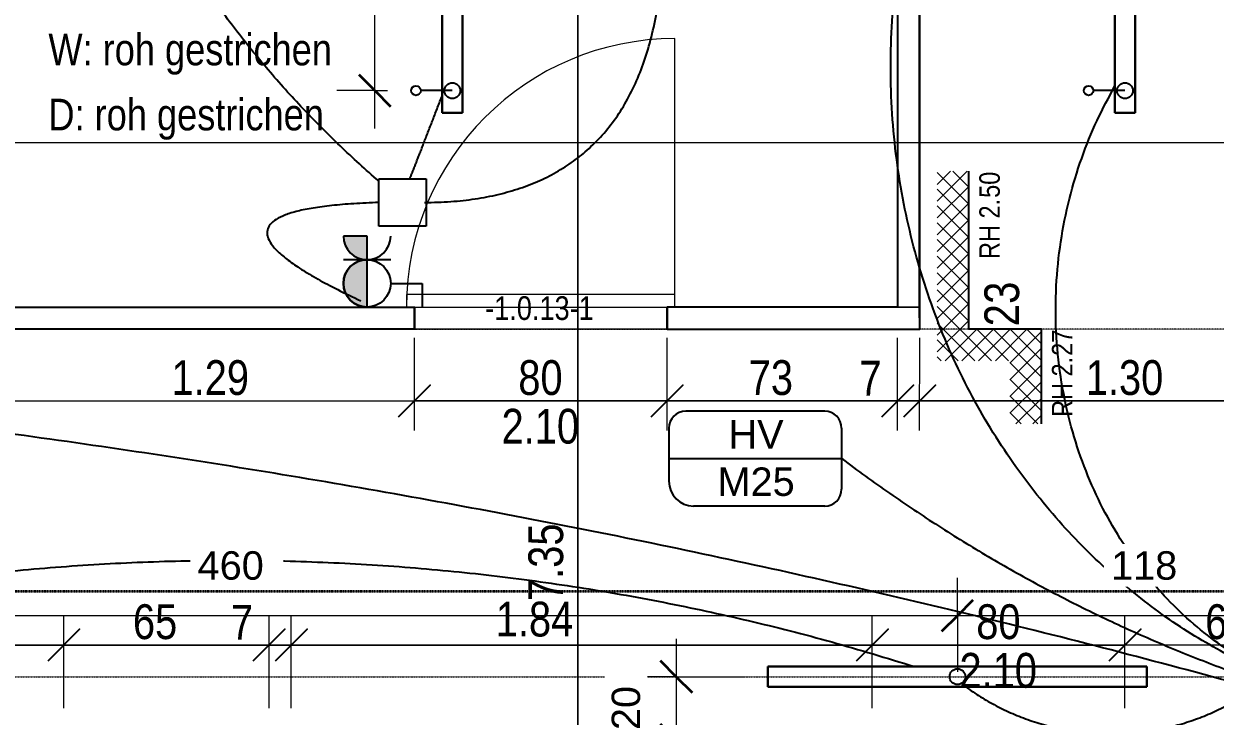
# Model space of a CAD drawing. Header units: millimetres. Extents: x -24363 to 26500, y -21894 to 23000.
# Drawn here: x -5987 to -2214, y -6975 to -4783 of the extents above; entities that cross this region are included whole.
import ezdxf

# ---------------------------------------------------------------- set-up
doc = ezdxf.new("R2010")
doc.units = ezdxf.units.MM
doc.linetypes.add('IMPORT-Strich 2_1mm _3_', pattern=[3, 2, -1])
doc.linetypes.add('IMPORT-Strichpunkt 3_1_1mm Achsen _3_', pattern=[5, 3, -1, 0, -1])
for name, color, linetype, lineweight in [('010 Türen Neu', 7, 'Continuous', 5), ('016 Trennwände Neu', 7, 'Continuous', 5), ('027 Oberhalb Neu', 7, 'Continuous', 5), ('035 Decken Neu', 7, 'Continuous', 5), ('080 Raum Innen Kontur Neu', 7, 'Continuous', 5), ('080 Raum Innen Text Neu', 7, 'Continuous', 5), ('110 Bemassungen Ausführung Neu', 7, 'Continuous', 5), ('160 Beschriftungen Ausführung Neu', 7, 'Continuous', 5), ('Allgemeine Beschriftungen', 7, 'Continuous', 5), ('Bemaßungen', 7, 'Continuous', 9), ('Bemaßungen-50', 7, 'Continuous', 9), ('Elektroinstallationen', 7, 'Continuous', 5), ('Kabel', 7, 'Continuous', 5), ('Leuchten', 7, 'Continuous', 5), ('Türen', 7, 'Continuous', 5), ('Wände', 7, 'Continuous', 5)]:
    doc.layers.add(name, color=color, linetype=linetype, lineweight=lineweight)
doc.layers.add('5773_100 Untergeschoss_dwg', color=7, linetype='Continuous', lineweight=5, true_color=0x767676)
doc.layers.add('Detailelemente', color=1, linetype='Continuous', lineweight=25, true_color=0xff0000)
doc.styles.add('Arial Narrow', font='ARIALN.TTF', dxfattribs={"height": 110.000002})
doc.styles.add('Arial Narrow_2', font='ARIALN.TTF', dxfattribs={"height": 110})
doc.styles.add('Arial Narrow_4', font='ARIALN.TTF', dxfattribs={"height": 75})
doc.styles.add('Arial Narrow_8', font='ARIALN.TTF', dxfattribs={"height": 65})
doc.styles.add('Arial Narrow_9', font='ARIALN.TTF', dxfattribs={"height": 100})
doc.styles.add('Arial_5', font='arial.ttf', dxfattribs={"height": 90})
doc.dimstyles.new('Diagonal_-_1_8_mm_Arial', dxfattribs={"dimscale": 304.8, "dimtxt": 91.823346, "dimasz": 0.328084, "dimexe": 0.393701, "dimexo": 0.246063, "dimgap": 0.287073, "dimtad": 1, "dimdec": 0, "dimlfac": 0.1, "dimzin": 0, "dimdsep": 46, "dimtxsty": 'Arial_5', "dimblk1": 'OBLIQUE', "dimblk2": 'OBLIQUE', "dimsah": 1, "dimcen": 0.09, "dimdle": 0.393701, "dimadec": 3, "dimazin": 2, "dimtfac": 1, "dimtdec": 4, "dimtix": 1, "dimtmove": 0, "dimatfit": 3, "dimfxl": 1, "dimtvp": 1, "dimtfill": 1, "dimtolj": 1, "dimtzin": 0, "dimarcsym": 2})

# ---------------------------------------------------------------- blocks, each defined once
blk = doc.blocks.new('DirectShape - Modell_Elektroplaner_002-17037895-UG')
at = {"layer": 'Wände', "color": 253, "true_color": 0xa3a3a3}
for p, q in [((800, 0), (0, 0)), ((0, 0), (0, -70)), ((800, -70), (800, 0)), ((3690, 0), (1600, 0)), ((1600, 0), (1600, -70)), ((0, -70), (800, -70)), ((1600, -70), (3690, -70))]:
    blk.add_line(p, q, dxfattribs=at)
blk = doc.blocks.new('DirectShape - Wand-012-17032039-UG')
blk.add_blockref('DirectShape - Modell_Elektroplaner_002-17037895-UG', (0, 0))
blk = doc.blocks.new('DirectShape - Modell_Elektroplaner_002-17025035-UG')
at = {"layer": 'Wände', "color": 253, "true_color": 0xa3a3a3}
for p, q in [((70, 70), (70, 0)), ((2950, 70), (70, 70)), ((2950, 0), (2950, 70)), ((70, 0), (2950, 0))]:
    blk.add_line(p, q, dxfattribs=at)
blk = doc.blocks.new('DirectShape - Wand-013-17032149-UG')
blk.add_blockref('DirectShape - Modell_Elektroplaner_002-17025035-UG', (0, 0))
blk = doc.blocks.new('DirectShape - Modell_Elektroplaner_002-17024789-UG')
at = {"layer": 'Türen', "color": 253, "true_color": 0xa3a3a3}
for p, q in [((425, 40), (-425, 40)), ((-425, 40), (-425, 0)), ((425, 0), (425, 40)), ((-425, 0), (425, 0))]:
    blk.add_line(p, q, dxfattribs=at)
at = {"layer": 'Türen', "color": 251, "true_color": 0x666666}
for p, q in [((-400, -30), (-400, 0)), ((-400, -30), (-400, -70)), ((400, -30), (400, 0)), ((400, -30), (400, -70))]:
    blk.add_line(p, q, dxfattribs=at)
blk = doc.blocks.new('DirectShape - Modell_Elektroplaner_002-17024790-UG')
blk.add_blockref('DirectShape - Modell_Elektroplaner_002-17024789-UG', (0, 0))
blk = doc.blocks.new('DirectShape - Tür-014-17037934-UG')
blk.add_blockref('DirectShape - Modell_Elektroplaner_002-17024790-UG', (400, 70))
blk = doc.blocks.new('Modell_Elektroplaner_002_ifc-1-UG')
at = {"layer": 'Türen', "color": 251, "lineweight": 5, "true_color": 0x666666, "rotation": 359.999751747052}
blk.add_blockref('DirectShape - Tür-014-17037934-UG', (-4750, -5750), dxfattribs=at)
at = {"layer": 'Wände', "color": 251, "lineweight": 5, "true_color": 0x666666}
for name, rotation in [('DirectShape - Wand-013-17032149-UG', 89.9997517460218), ('DirectShape - Wand-012-17032039-UG', 179.999751747052)]:
    blk.add_blockref(name, (-3150, -5750), dxfattribs=dict(at, rotation=rotation))
blk = doc.blocks.new('tin_LED_Lichtleiste - Lichtleiste LED 120-17861608-UG')
at = {"layer": 'Leuchten', "color": 150, "lineweight": 25, "true_color": 0x007fff}
for p, q in [((-530, 0), (-530, 100)), ((530, 0), (530, 100)), ((600, 32.5), (-600, 32.5)), ((-600, 32.5), (-600, -32.5)), ((-600, 32.5), (600, 32.5)), ((-600, -32.5), (-600, 32.5)), ((600, -32.5), (600, 32.5)), ((600, 32.5), (600, -32.5)), ((-600, -32.5), (600, -32.5)), ((600, -32.5), (-600, -32.5))]:
    blk.add_line(p, q, dxfattribs=at)
for centre, radius in [((-530, 115), 15), ((530, 115), 15), ((-530, 0), 25)]:
    blk.add_circle(centre, radius, dxfattribs=at)
blk = doc.blocks.new('tin_LED_Lichtleiste - Lichtleiste LED 120-17546088-UG')
at = {"layer": 'Leuchten', "color": 150, "lineweight": 25, "true_color": 0x007fff}
for p, q in [((600, 32.5), (-600, 32.5)), ((-600, 32.5), (-600, -32.5)), ((-600, 32.5), (600, 32.5)), ((-600, -32.5), (-600, 32.5)), ((600, -32.5), (600, 32.5)), ((600, 32.5), (600, -32.5)), ((-600, -32.5), (600, -32.5)), ((600, -32.5), (-600, -32.5))]:
    blk.add_line(p, q, dxfattribs=at)
blk.add_circle((0, 0), 25, dxfattribs=at)
blk = doc.blocks.new('tin_Abzweigdose_Flaeche_Decke - 115x115x115-18254457-UG')
at = {"layer": 'Detailelemente', "color": 150, "true_color": 0x007fff}
for p, q in [((-75, 75), (75, 75)), ((-75, -75), (-75, 75)), ((75, 75), (75, -75)), ((75, -75), (-75, -75))]:
    blk.add_line(p, q, dxfattribs=at)
blk = doc.blocks.new('tin_Schema0_T13_AP - Schalter Schema 0 T13 AP-17867031-UG')
at = {"layer": 'Detailelemente', "true_color": 0x007fff}
for points in [[(6.4, 0), (6.4, -150), (25.9, -147.4), (43.9, -140), (59.5, -128), (71.4, -112.5), (78.9, -94.4), (81.4, -75), (78.9, -55.6), (71.4, -37.5), (59.5, -22), (43.9, -10), (25.9, -2.6)], [(6.4, -150), (6.4, -225), (81.4, -225), (78.9, -205.6), (71.4, -187.5), (59.5, -172), (43.9, -160), (25.9, -152.6)]]:
    blk.add_hatch(color=150, dxfattribs=at).paths.add_polyline_path(points)
at = {"layer": 'Detailelemente', "color": 150, "true_color": 0x007fff}
for p, q in [((-168.6, -75), (-168.6, 0)), ((6.4, 0), (6.4, -150)), ((-68.6, -75), (-168.6, -75)), ((-68.6, -150), (81.4, -150)), ((6.4, -150), (6.4, -225)), ((6.4, -225), (81.4, -225))]:
    blk.add_line(p, q, dxfattribs=at)
blk.add_circle((6.4, -75), 75, dxfattribs=at)
for centre, start, end in [((6.4, -75), 270, 90), ((6.4, -225), 0, 180), ((6.4, -225), 0, 90)]:
    blk.add_arc(centre, 75, start, end, dxfattribs=at)
blk = doc.blocks.new('tin_Beschriftung_Verweis_2 Zeilen - Verteilung_ Leerrohr-V15-UG')
at = {"layer": 'Elektroinstallationen', "color": 150, "lineweight": 25, "true_color": 0x007fff}
for p, q in [((220, 150), (-220, 150)), ((-273.6, 96.4), (-273.6, -71.4)), ((273.6, 96.4), (273.6, -96.4)), ((-273.6, 0), (273.6, 0)), ((220, -150), (-195, -150))]:
    blk.add_line(p, q, dxfattribs=at)
for centre, radius, start, end in [((-220, 96.4), 53.6, 90, 180), ((220, 96.4), 53.6, 360, 90), ((-195, -71.4), 78.6, 180, 270), ((220, -96.4), 53.6, 270, 0)]:
    blk.add_arc(centre, radius, start, end, dxfattribs=at)
blk = doc.blocks.new('5773_100 Untergeschoss_dwg-17512464-UG')
at = {"layer": '160 Beschriftungen Ausführung Neu', "true_color": 0x999999}
h = blk.add_hatch(dxfattribs=at)
h.set_pattern_fill('FP_18', color=253, style=0, pattern_type=2)
h.set_pattern_definition([(240.551, (-1319.044, -6335.56), (-32.6548, 18.4368), []), (330.551, (-1319.044, -6335.56), (18.4368, 32.6548), [])])
h.paths.add_polyline_path([(-1041.1, -6569.6), (-1121.5, -6280.6), (-1343.1, -6342.3), (-1477.2, -5860.6), (-1573.5, -5887.4), (-1412.7, -6465.4), (-1191.1, -6403.8), (-1137.5, -6596.4)])
at = {"layer": '010 Türen Neu'}
blk.add_line((-2258.5, -6524.3), (-2486.4, -5705.5), dxfattribs=at)
at = {"layer": '010 Türen Neu', "linetype": 'IMPORT-Strichpunkt 3_1_1mm Achsen _3_'}
for p, q in [((-3053.3, -6745.5), (-2282.6, -6531)), ((-3034.6, -6813), (-2263.8, -6598.5))]:
    blk.add_line(p, q, dxfattribs=at)
at = {"layer": '010 Türen Neu', "lineweight": 25, "flags": 128}
for points in [[(-2263.8, -6598.5), (-2282.6, -6531)], [(-3034.6, -6813), (-3053.3, -6745.5)]]:
    blk.add_lwpolyline(points, close=True, dxfattribs=at)
at = {"layer": '010 Türen Neu', "flags": 128}
for points in [[(-2282.6, -6531), (-2263.8, -6598.5)], [(-3053.3, -6745.5), (-3034.6, -6813)]]:
    blk.add_lwpolyline(points, close=True, dxfattribs=at)
at = {"layer": '010 Türen Neu'}
blk.add_arc((-2258.5, -6524.3), 850, 105.551, 195.551, dxfattribs=at)
at = {"layer": '016 Trennwände Neu', "lineweight": 25, "flags": 128}
blk.add_lwpolyline([(-1579.3, -6335.3), (-2282.6, -6531), (-2263.8, -6598.5), (-1493.1, -6384), (-1511.9, -6316.6), (-2217, -3782.8), (-2284.4, -3801.6)], close=True, dxfattribs=at)
blk.add_lwpolyline([(-3034.6, -6813), (-5048.1, -7373.3), (-5066.8, -7305.8), (-4363.5, -7110.1), (-5068.6, -4576.4), (-5001.2, -4557.6), (-4296.1, -7091.4), (-3053.3, -6745.5), (-3034.6, -6813)], dxfattribs=at)
at = {"layer": '027 Oberhalb Neu', "linetype": 'IMPORT-Strichpunkt 3_1_1mm Achsen _3_'}
for p, q in [((-505, -7250.8), (15376.9, -2831.1)), ((-1661, -7572.5), (-505, -7250.8)), ((-4941.2, -8485.3), (-1661, -7572.5))]:
    blk.add_line(p, q, dxfattribs=at)
at = {"layer": '027 Oberhalb Neu', "linetype": 'IMPORT-Strichpunkt 3_1_1mm Achsen _3_', "lineweight": 35, "flags": 128}
blk.add_lwpolyline([(15413.5, -2540.7), (-11742.7, -10097.8), (-11865.2, -9657.5)], dxfattribs=at)
at = {"layer": '035 Decken Neu', "linetype": 'IMPORT-Strich 2_1mm _3_', "flags": 128}
blk.add_lwpolyline([(-526.8, -4074.9), (-158.1, -5400.1), (-7788.1, -7523.4), (-6209, -13197.8), (-10929.7, -14511.4), (-14803.6, -590.4)], dxfattribs=at)
at = {"layer": '035 Decken Neu', "linetype": 'IMPORT-Strichpunkt 3_1_1mm Achsen _3_', "flags": 128}
blk.add_lwpolyline([(-11865.2, -9657.5), (-10651.5, -14018.8), (13293.6, -7355.3), (12650.1, -5043.2), (12409.3, -5110.2), (11739.1, -2701.7), (-11965.2, -9298.2)], dxfattribs=at)
at = {"layer": '035 Decken Neu', "linetype": 'IMPORT-Strich 2_1mm _3_', "flags": 128}
blk.add_lwpolyline([(-6209, -13197.8), (1421, -11074.4), (-158.1, -5400.1), (-7788.1, -7523.4)], close=True, dxfattribs=at)
at = {"layer": '080 Raum Innen Kontur Neu', "color": 9, "true_color": 0xc0c0c0, "flags": 128}
blk.add_lwpolyline([(-1811.2, -3669.9), (-2217, -3782.8), (-1493.1, -6384), (-7061.5, -7933.6), (-11676.2, -9217.8)], dxfattribs=at)
blk.add_lwpolyline([(-5001.2, -4557.6), (-4296.1, -7091.4), (-1579.3, -6335.3), (-2284.4, -3801.6)], close=True, dxfattribs=at)
at = {"layer": '110 Bemassungen Ausführung Neu', "color": 254, "true_color": 0xcccccc}
for p, q in [((-1407.1, -6693.2), (-1485.8, -6410.2)), ((-1474.5, -6712), (-1553.3, -6429)), ((-2177.8, -6907.7), (-2256.6, -6624.7)), ((-2948.5, -7122.1), (-3027.3, -6839.1)), ((-580.7, -7238.2), (-624, -7082.8)), ((-563.3, -7300.7), (-580.7, -7238.2)), ((-1351.4, -7452.6), (-1394.7, -7297.3)), ((-545.2, -7365.8), (-563.3, -7300.8)), ((-1334, -7515.2), (-1351.4, -7452.7)), ((-1315.9, -7580.3), (-1334, -7515.3)), ((-3088.6, -8073.6), (-3167.3, -7790.6)), ((-3156, -8092.4), (-3234.8, -7809.4)), ((-3782.2, -8266.6), (-3861, -7983.6))]:
    blk.add_line(p, q, dxfattribs=at)
at = {"layer": '110 Bemassungen Ausführung Neu', "color": 254, "true_color": 0xcccccc, "flags": 128}
blk.add_lwpolyline([(-3700, -2493.3), (-3327.3, -3832.3), (-3260.3, -4073.2), (-1289.8, -11154.1), (-3260.3, -4073.2), (-3327.3, -3832.3)], close=True, dxfattribs=at)
for points in [[(133.3, -6167.2), (61, -6187.3), (-179.8, -6254.3), (-1432.2, -6602.9), (-1499.7, -6621.6), (-2202.9, -6817.3), (-1499.7, -6621.6), (-1432.2, -6602.9), (-179.8, -6254.3), (61, -6187.3)], [(-4216.4, -7377.7), (-2973.7, -7031.8), (-2202.9, -6817.3), (-2973.7, -7031.8), (-2202.9, -6817.3)], [(99.6, -6978.8), (27.4, -6998.9), (-598.8, -7173.1), (-1369.5, -7387.6), (-3142.2, -7880.9), (-3209.6, -7899.7), (-3835.8, -8073.9), (-4606.5, -8288.4), (-5964.9, -8666.4), (-6032.4, -8685.2), (-6658.6, -8859.5), (-7429.3, -9073.9)], [(-7429.3, -9073.9), (-6658.6, -8859.5), (-6032.4, -8685.2), (-5964.9, -8666.4), (-4606.5, -8288.4), (-3835.8, -8073.9), (-3209.6, -7899.7), (-3142.2, -7880.9), (-1369.5, -7387.6), (-598.8, -7173.1)]]:
    blk.add_lwpolyline(points, dxfattribs=at)
at = {"layer": '110 Bemassungen Ausführung Neu', "color": 254, "lineweight": 25, "true_color": 0xcccccc, "flags": 128}
for points in [[(-1534.4, -6683.2), (-1464.9, -6560.1)], [(-1467, -6664.4), (-1397.5, -6541.3)], [(-2237.7, -6878.9), (-2168.2, -6755.8)], [(-3008.4, -7093.4), (-2938.9, -6970.2)], [(-633.6, -7234.7), (-564.1, -7111.6)], [(-1404.3, -7449.2), (-1334.8, -7326)], [(-3244.4, -7961.3), (-3174.9, -7838.1)], [(-3177, -7942.5), (-3107.4, -7819.3)], [(-3870.6, -8135.5), (-3801.1, -8012.4)]]:
    blk.add_lwpolyline(points, close=True, dxfattribs=at)
at = {"layer": '160 Beschriftungen Ausführung Neu', "color": 253, "lineweight": 25, "true_color": 0x999999, "flags": 128}
blk.add_lwpolyline([(-1041.1, -6569.6), (-1121.5, -6280.6), (-1343.1, -6342.3), (-1477.2, -5860.6)], dxfattribs=at)
at = {"layer": '080 Raum Innen Text Neu', "color": 254, "true_color": 0xcccccc, "char_height": 100, "attachment_point": 1, "rotation": 15.551, "line_spacing_factor": 0.974696, "style": 'Arial Narrow_9'}
for s, insert, width in [('W: roh gestrichen', (-4401.8, -6222.4), 1074.537), ('D: roh gestrichen', (-4346.6, -6420.7), 1043.836)]:
    blk.add_mtext(s, dxfattribs=dict(at, insert=insert, width=width))
at = {"layer": '110 Bemassungen Ausführung Neu', "color": 254, "true_color": 0xcccccc, "char_height": 110, "attachment_point": 1, "line_spacing_factor": 0.974696, "style": 'Arial Narrow'}
for s, insert, width, rotation in [('1.30', (-960, -6337.4), 293.138, 15.551), ('7', (-1650.2, -6531.4), 83.754, 15.551), ('73', (-1988.3, -6623.6), 167.507, 15.551), ('80', (-2691.2, -6819.2), 167.507, 15.551), ('2.10', (-2701, -6981.8), 293.138, 15.551), ('65', (-388.6, -6980.6), 167.507, 15.551), ('1.29', (-3749.1, -7113.6), 293.138, 15.551), ('80', (-1087, -7175), 167.507, 15.551), ('2.10', (-1096.9, -7337.6), 293.138, 15.551), ('7.35', (-2456.2, -7545.1), 293.138, 105.551), ('1.84', (-2555, -7575), 293.138, 15.551), ('7', (-3360.1, -7809.5), 83.754, 15.551), ('65', (-3659.7, -7890.9), 167.507, 15.551)]:
    blk.add_mtext(s, dxfattribs=dict(at, insert=insert, width=width, rotation=rotation))
at = {"layer": '160 Beschriftungen Ausführung Neu', "color": 254, "true_color": 0xcccccc, "attachment_point": 1, "line_spacing_factor": 0.974696}
for s, insert, char_height, width, rotation, style in [('50', (-1422.7, -5932.8), 65, 98.984, 105.551, 'Arial Narrow_8'), ('RH 2.', (-1370.8, -6119.2), 65, 228.301, 105.551, 'Arial Narrow_8'), ('3', (-1317.3, -6251.6), 110, 83.754, 105.551, 'Arial Narrow_2'), ('2', (-1298.2, -6320.2), 110, 83.754, 105.551, 'Arial Narrow_2'), ('27', (-1067.1, -6352.8), 65, 98.984, 105.551, 'Arial Narrow_8'), ('RH 2.', (-1015.2, -6539.3), 65, 228.301, 105.551, 'Arial Narrow_8'), ('-1.0.13-1', (-2846.6, -6652.4), 75, 410.801, 15.551, 'Arial Narrow_4')]:
    blk.add_mtext(s, dxfattribs=dict(at, insert=insert, char_height=char_height, width=width, rotation=rotation, style=style))
blk = doc.blocks.new('DIMBLOCK38-UG')
at = {"layer": 'Bemaßungen-50'}
for p, q in [((-4875.2, -5114.7), (-4875.2, -2930)), ((-4875.2, -3050), (-4995.2, -3050)), ((-4875.2, -3050), (-4870.9, -3050)), ((-4875.2, -4994.7), (-4995.2, -4994.7)), ((-4875.2, -4994.7), (-4835, -4994.7))]:
    blk.add_line(p, q, dxfattribs=at)
at = {"layer": 'Bemaßungen-50', "lineweight": 35}
for p, q in [((-4875.2, -3050), (-4925.2, -3000)), ((-4875.2, -3050), (-4825.2, -3100)), ((-4875.2, -4994.7), (-4925.2, -4944.7)), ((-4875.2, -4994.7), (-4825.2, -5044.7))]:
    blk.add_line(p, q, dxfattribs=at)
at = {"layer": 'Bemaßungen-50', "color": 0, "insert": (-5079.5, -4126.2), "char_height": 90, "width": 249.194, "attachment_point": 1, "rotation": 90, "line_spacing_factor": 0.941778, "style": 'Arial_5', "bg_fill": 3, "box_fill_scale": 1.25, "bg_fill_color": 256, "bg_fill_true_color": 13158600, "bg_fill_transparency": 0}
blk.add_mtext('194', dxfattribs=at)
blk = doc.blocks.new('_Oblique')
at = {"color": 0, "linetype": 'ByBlock', "lineweight": -2}
blk.add_line((-0.5, -0.5), (0.5, 0.5), dxfattribs=at)
blk = doc.blocks.new('DIMBLOCK39-UG')
at = {"layer": 'Bemaßungen-50'}
for p, q in [((-3920.9, -6730), (-3920.9, -7170)), ((-3920.9, -6850), (-4040.9, -6850)), ((-3920.9, -6850), (-3705.4, -6850)), ((-3920.9, -7050), (-3925.2, -7050)), ((-3920.9, -7050), (-3800.9, -7050))]:
    blk.add_line(p, q, dxfattribs=at)
at = {"layer": 'Bemaßungen-50', "lineweight": 35}
for p, q in [((-3920.9, -6850), (-3970.9, -6800)), ((-3920.9, -6850), (-3870.9, -6900)), ((-3920.9, -7050), (-3970.9, -7000)), ((-3920.9, -7050), (-3870.9, -7100))]:
    blk.add_line(p, q, dxfattribs=at)
at = {"layer": 'Bemaßungen-50', "color": 0, "insert": (-4125.3, -7019.2), "char_height": 90, "width": 166.13, "attachment_point": 1, "rotation": 90, "line_spacing_factor": 0.941778, "style": 'Arial_5', "bg_fill": 3, "box_fill_scale": 1.25, "bg_fill_color": 256, "bg_fill_true_color": 13158600, "bg_fill_transparency": 0}
blk.add_mtext('20', dxfattribs=at)
blk = doc.blocks.new('DIMBLOCK46-UG')
at = {"layer": 'Bemaßungen-50'}
for p, q in [((-3030.4, -6657.2), (-3030.4, -6537.2)), ((-1730, -6657.2), (-3030.4, -6657.2)), ((-3030.4, -6657.2), (-3030.4, -6835)), ((-1850, -6657.2), (-1850, -6652.9)), ((-1850, -6657.2), (-1850, -6777.2))]:
    blk.add_line(p, q, dxfattribs=at)
at = {"layer": 'Bemaßungen-50', "lineweight": 35}
for p, q in [((-3030.4, -6657.2), (-2980.4, -6607.2)), ((-1850, -6657.2), (-1800, -6607.2)), ((-3030.4, -6657.2), (-3080.4, -6707.2)), ((-1850, -6657.2), (-1900, -6707.2))]:
    blk.add_line(p, q, dxfattribs=at)
at = {"layer": 'Bemaßungen-50', "color": 0, "insert": (-2544, -6452.9), "char_height": 90, "width": 249.194, "attachment_point": 1, "rotation": 359.9998, "line_spacing_factor": 0.941778, "style": 'Arial_5', "bg_fill": 3, "box_fill_scale": 1.25, "bg_fill_color": 256, "bg_fill_true_color": 13158600, "bg_fill_transparency": 0}
blk.add_mtext('118', dxfattribs=at)
blk = doc.blocks.new('DIMBLOCK47-UG')
at = {"layer": 'Bemaßungen-50'}
for p, q in [((-7635.2, -6657.2), (-7635.2, -6537.2)), ((-3030.4, -6657.2), (-3030.4, -6537.2)), ((-3030.4, -6657.2), (-7635.2, -6657.2)), ((-7635.2, -6657.2), (-7635.2, -6835)), ((-3030.4, -6657.2), (-3030.4, -6835))]:
    blk.add_line(p, q, dxfattribs=at)
at = {"layer": 'Bemaßungen-50', "lineweight": 35}
for p, q in [((-7635.2, -6657.2), (-7585.2, -6607.2)), ((-3030.4, -6657.2), (-2980.4, -6607.2)), ((-7635.2, -6657.2), (-7685.2, -6707.2)), ((-3030.4, -6657.2), (-3080.4, -6707.2))]:
    blk.add_line(p, q, dxfattribs=at)
at = {"layer": 'Bemaßungen-50', "color": 0, "insert": (-5436.6, -6452.9), "char_height": 90, "width": 249.194, "attachment_point": 1, "rotation": 359.9998, "line_spacing_factor": 0.941778, "style": 'Arial_5', "bg_fill": 3, "box_fill_scale": 1.25, "bg_fill_color": 256, "bg_fill_true_color": 13158600, "bg_fill_transparency": 0}
blk.add_mtext('460', dxfattribs=at)

msp = doc.modelspace()

# ---------------------------------------------------------------- linework, layer by layer
at = {"layer": 'Kabel', "color": 150, "lineweight": 25, "true_color": 0x007fff}
for points, weights in [([(-4862.5, -5281.9), (-5880.2, -4396.7), (-5890, -3215.1)], [1, 0.92354024115, 1]), ([(-2117, -6811.8), (-4862, -5449.9), (-2540.6, -3282.5)], [1, 0.548050018818, 1]), ([(-4764.6, -5273.9), (-4716.8, -5153), (-4661.6, -5009.7)], [1, 0.999989470186, 1]), ([(-2117, -6800.9), (-3212.2, -6164.2), (-2531.6, -4979.7)], [1, 0.681952456643, 1]), ([(-2117, -6879), (-5542.6, -5940.2), (-9080, -5825)], [1, 0.993133836845, 1]), ([(-7491, -6817.5), (-5332.8, -6129.2), (-3167.8, -6817.5)], [1, 0.952719132417, 1]), ([(-3004.1, -6882.5), (-2568.6, -7196.8), (-2117, -6906.1)], [1, 0.826201931281, 1])]:
    msp.add_rational_spline(points, weights, degree=2, dxfattribs=at)
for points in [[(-4717.5, -5348.9), (-4017.6, -5345.6), (-3965.9, -4605.2)], [(-4862.5, -5348.9), (-5540.5, -5370.6), (-4919.7, -5660)], [(-3396.8, -6159.7), (-2802.4, -6607.1), (-2117, -6850)]]:
    msp.add_open_spline(points, degree=2, dxfattribs=at)

# ---------------------------------------------------------------- block references
at = {"lineweight": 5}
msp.add_blockref('Modell_Elektroplaner_002_ifc-1-UG', (0, 0), dxfattribs=at)
at = {"layer": '5773_100 Untergeschoss_dwg', "color": 254, "true_color": 0xcccccc, "rotation": 344.449}
msp.add_blockref('5773_100 Untergeschoss_dwg-17512464-UG', (0, 0), dxfattribs=at)
at = {"layer": 'Detailelemente', "color": 150, "true_color": 0x007fff}
msp.add_blockref('tin_Abzweigdose_Flaeche_Decke - 115x115x115-18254457-UG', (-4787.5, -5348.9), dxfattribs=at)
at = {"layer": 'Detailelemente', "color": 150, "true_color": 0x007fff, "rotation": 180}
msp.add_blockref('tin_Schema0_T13_AP - Schalter Schema 0 T13 AP-17867031-UG', (-4893.6, -5680), dxfattribs=at)
at = {"layer": 'Elektroinstallationen', "color": 150, "lineweight": 25, "true_color": 0x007fff}
msp.add_blockref('tin_Beschriftung_Verweis_2 Zeilen - Verteilung_ Leerrohr-V15-UG', (-3670.7, -6159.7), dxfattribs=at)
at = {"layer": 'Leuchten', "color": 150, "lineweight": 25, "true_color": 0x007fff}
for name, p, rotation in [('tin_LED_Lichtleiste - Lichtleiste LED 120-17861608-UG', (-4630, -4464.7), 89.9999999999999), ('tin_LED_Lichtleiste - Lichtleiste LED 120-17861608-UG', (-2500, -4464.7), 89.9999999999999), ('tin_LED_Lichtleiste - Lichtleiste LED 120-17546088-UG', (-3030.4, -6850), 180)]:
    msp.add_blockref(name, p, dxfattribs=dict(at, rotation=rotation))

# ---------------------------------------------------------------- texts
at = {"layer": 'Allgemeine Beschriftungen', "color": 150, "lineweight": 18, "true_color": 0x007fff, "char_height": 90, "attachment_point": 1, "style": 'Arial_5'}
for s, insert, width in [('HV', (-3755.5, -6037.7), 208.439), ('M25', (-3790.3, -6187.7), 292.616)]:
    msp.add_mtext(s, dxfattribs=dict(at, insert=insert, width=width))

# ---------------------------------------------------------------- next in the draw order: dimensions: what is measured, and where the dimension line sits
at = {"layer": 'Bemaßungen'}
for base, p1, p2, angle, override, picture, middle in [((-4875.2, -3050), (-4760, -4994.7), (-4945.9, -3050), 90, {"dimpost": '<>', "dimfxl": 1953.631725}, 'DIMBLOCK38-UG', (-5008.6, -4022.4)), ((-3030.4, -6657.2), (-1850, -6727.9), (-3030.4, -6910), 359.9998, {"dimpost": '<>', "dimfxl": 1194.327878}, 'DIMBLOCK46-UG', (-2440.2, -6523.8)), ((-3920.9, -7050), (-3630.4, -6850), (-3850.2, -7050), 90, {"dimpost": '<>', "dimfxl": 297.164299}, 'DIMBLOCK39-UG', (-4054.4, -6950))]:
    dim = msp.add_linear_dim(base=base, p1=p1, p2=p2, angle=angle, dimstyle='Diagonal_-_1_8_mm_Arial', override=override, dxfattribs=at)
    dim.commit()
    dim.dimension.update_dxf_attribs({"geometry": picture, "text_midpoint": middle})

# ---------------------------------------------------------------- next in the draw order: dimensions: what is measured, and where the dimension line sits
dim = msp.add_linear_dim(base=(-7635.2, -6657.2), p1=(-3030.4, -6910), p2=(-7635.2, -6910), angle=359.9998, dimstyle='Diagonal_-_1_8_mm_Arial', override={"dimpost": '<>', "dimfxl": 4604.8}, dxfattribs=at)
dim.commit()
dim.dimension.update_dxf_attribs({"geometry": 'DIMBLOCK47-UG', "text_midpoint": (-5332.8, -6523.8)})

doc.saveas('drawing.dxf')
